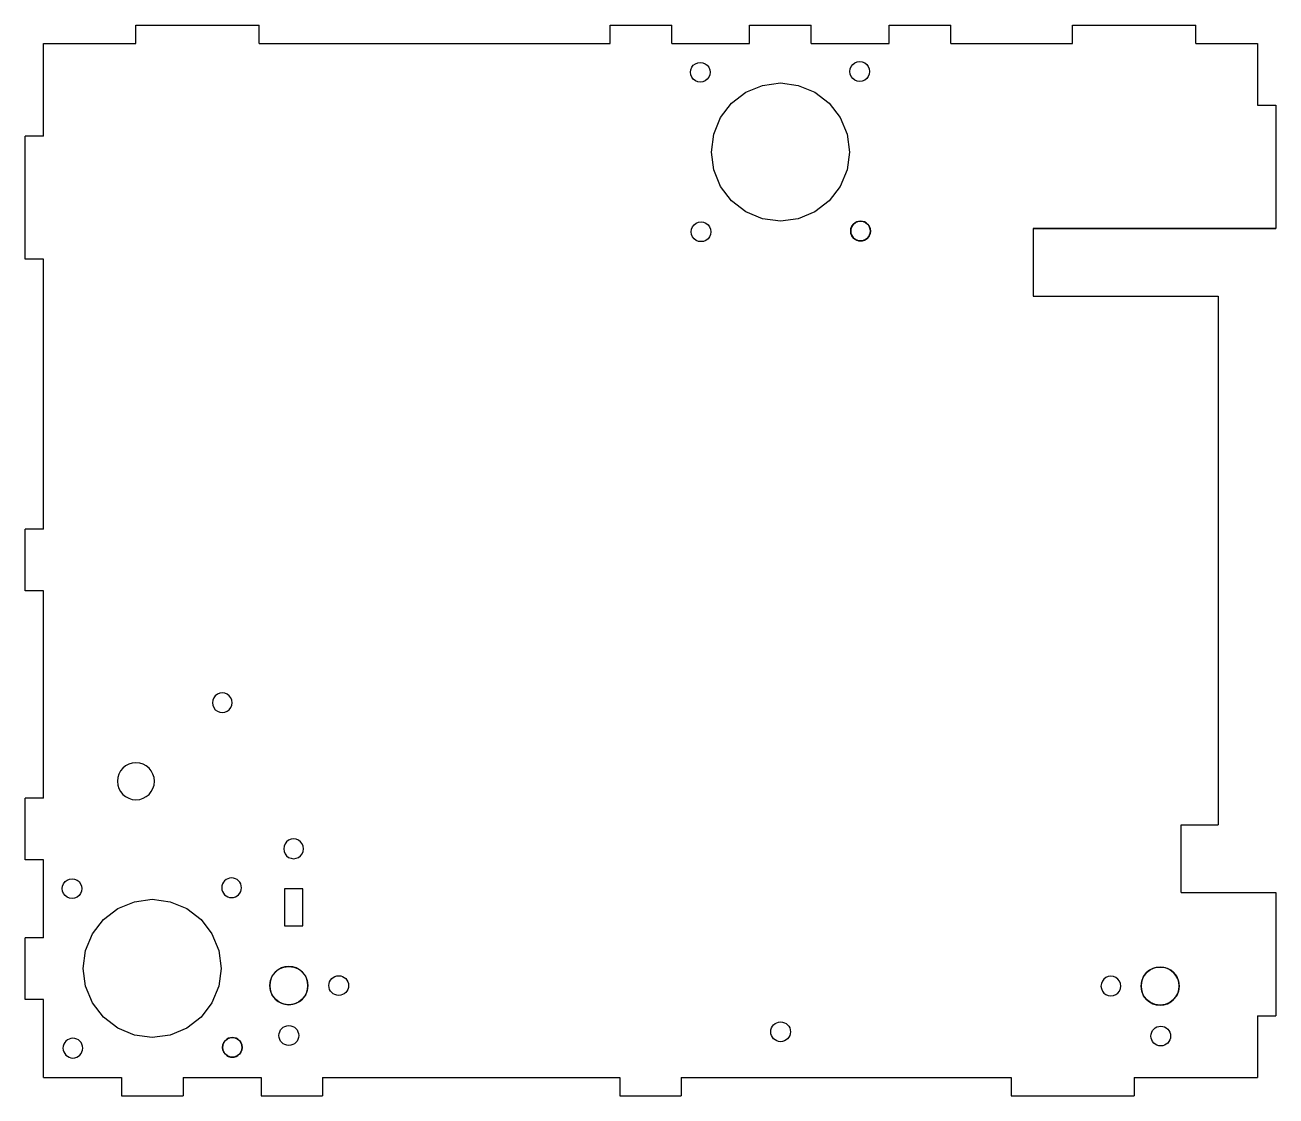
# Model space of a CAD drawing. Header units: millimetres. Extents: x -2 to 796, y -3 to 474.
# Drawn here: x -2.3 to 200.7, y 292.9 to 466.6 of the extents above; entities that cross this region are included whole.
import ezdxf

# ---------------------------------------------------------------- set-up
doc = ezdxf.new("R2010")
doc.units = ezdxf.units.MM
doc.layers.get('0').update_dxf_attribs({"color": 13, "true_color": 0xff5454})

# ---------------------------------------------------------------- blocks, each defined once
blk = doc.blocks.new('_#14')
for p, q in [((18, 170.72, 0), (18, 173.72, 0)), ((18, 173.72, 0), (38, 173.72, 0)), ((18, 173.72, 3), (38, 173.72, 3)), ((18, 170.72, 3), (18, 173.72, 3)), ((18, 173.72, 3), (18, 173.72, 0)), ((38, 170.72, 0), (38, 173.72, 0)), ((38, 170.72, 3), (38, 173.72, 3)), ((38, 173.72, 3), (38, 173.72, 0)), ((94.94, 170.72, 0), (94.94, 173.72, 0)), ((94.94, 173.72, 0), (104.94, 173.72, 0)), ((94.94, 173.72, 3), (104.94, 173.72, 3)), ((94.94, 170.72, 3), (94.94, 173.72, 3)), ((94.94, 173.72, 3), (94.94, 173.72, 0)), ((104.94, 170.72, 0), (104.94, 173.72, 0)), ((104.94, 170.72, 3), (104.94, 173.72, 3)), ((104.94, 173.72, 0), (104.94, 173.72, 3)), ((117.59, 173.72, 0), (127.59, 173.72, 0)), ((117.59, 173.72, 3), (117.59, 173.72, 0)), ((117.59, 173.72, 3), (127.59, 173.72, 3)), ((117.59, 170.72, 3), (117.59, 173.72, 3)), ((117.59, 170.72, 0), (117.59, 173.72, 0)), ((127.59, 170.72, 0), (127.59, 173.72, 0)), ((127.59, 173.72, 3), (127.59, 173.72, 0)), ((127.59, 170.72, 3), (127.59, 173.72, 3)), ((140.24, 170.72, 0), (140.24, 173.72, 0)), ((140.24, 173.72, 0), (150.24, 173.72, 0)), ((140.24, 173.72, 3), (150.24, 173.72, 3)), ((140.24, 173.72, 0), (140.24, 173.72, 3)), ((140.24, 170.72, 3), (140.24, 173.72, 3)), ((150.24, 170.72, 0), (150.24, 173.72, 0)), ((150.24, 173.72, 3), (150.24, 173.72, 0)), ((150.24, 170.72, 3), (150.24, 173.72, 3)), ((170.01, 170.72, 0), (170.01, 173.72, 0)), ((170.01, 173.72, 0), (190.01, 173.72, 0)), ((170.01, 173.72, 3), (190.01, 173.72, 3)), ((170.01, 170.72, 3), (170.01, 173.72, 3)), ((170.01, 173.72, 3), (170.01, 173.72, 0)), ((190.01, 170.72, 0), (190.01, 173.72, 0)), ((190.01, 170.72, 3), (190.01, 173.72, 3)), ((190.01, 173.72, 3), (190.01, 173.72, 0)), ((3, 155.72, 0), (3, 170.72, 0)), ((3, 170.72, 0), (18, 170.72, 0)), ((3, 170.72, 3), (18, 170.72, 3)), ((3, 155.72, 3), (3, 170.72, 3)), ((3, 170.72, 0), (3, 170.72, 3)), ((18, 170.72, 3), (18, 170.72, 0)), ((38, 170.72, 0), (94.94, 170.72, 0)), ((38, 170.72, 3), (94.94, 170.72, 3)), ((38, 170.72, 3), (38, 170.72, 0)), ((94.94, 170.72, 3), (94.94, 170.72, 0)), ((104.94, 170.72, 0), (117.59, 170.72, 0)), ((104.94, 170.72, 3), (117.59, 170.72, 3)), ((104.94, 170.72, 0), (104.94, 170.72, 3)), ((117.59, 170.72, 3), (117.59, 170.72, 0)), ((127.59, 170.72, 3), (127.59, 170.72, 0)), ((127.59, 170.72, 0), (140.24, 170.72, 0)), ((127.59, 170.72, 3), (140.24, 170.72, 3)), ((140.24, 170.72, 0), (140.24, 170.72, 3)), ((150.24, 170.72, 0), (170.01, 170.72, 0)), ((150.24, 170.72, 3), (170.01, 170.72, 3)), ((150.24, 170.72, 3), (150.24, 170.72, 0)), ((170.01, 170.72, 3), (170.01, 170.72, 0)), ((190.01, 170.72, 0), (200.01, 170.72, 0)), ((190.01, 170.72, 3), (200.01, 170.72, 3)), ((190.01, 170.72, 3), (190.01, 170.72, 0)), ((200.01, 170.72, 3), (200.01, 160.72, 3)), ((200.01, 170.72, 0), (200.01, 160.72, 0)), ((200.01, 170.72, 0), (200.01, 170.72, 3)), ((108.19, 166.86, 3), (108.19, 166.86, 0)), ((108.45, 167.19, 3), (108.45, 167.19, 0)), ((108.78, 167.44, 3), (108.78, 167.44, 0)), ((109.16, 167.6, 3), (109.16, 167.6, 0)), ((109.58, 167.66, 3), (109.58, 167.66, 0)), ((109.99, 167.6, 3), (109.99, 167.6, 0)), ((110.38, 167.44, 3), (110.38, 167.44, 0)), ((110.71, 167.19, 3), (110.71, 167.19, 0)), ((110.96, 166.86, 3), (110.96, 166.86, 0)), ((133.91, 166.6, 3), (133.91, 166.6, 0)), ((134.07, 166.98, 3), (134.07, 166.98, 0)), ((134.33, 167.32, 3), (134.33, 167.32, 0)), ((134.66, 167.57, 3), (134.66, 167.57, 0)), ((135.04, 167.73, 3), (135.04, 167.73, 0)), ((135.46, 167.78, 3), (135.46, 167.78, 0)), ((135.87, 167.73, 3), (135.87, 167.73, 0)), ((136.26, 167.57, 3), (136.26, 167.57, 0)), ((136.59, 167.32, 3), (136.59, 167.32, 0)), ((136.84, 166.98, 3), (136.84, 166.98, 0)), ((137, 166.6, 3), (137, 166.6, 0)), ((107.98, 166.06, 3), (107.98, 166.06, 0)), ((108.03, 166.47, 3), (108.03, 166.47, 0)), ((108.03, 165.64, 3), (108.03, 165.64, 0)), ((108.19, 165.26, 3), (108.19, 165.26, 0)), ((108.45, 164.92, 3), (108.45, 164.92, 0)), ((108.78, 164.67, 3), (108.78, 164.67, 0)), ((109.16, 164.51, 3), (109.16, 164.51, 0)), ((109.58, 164.46, 3), (109.58, 164.46, 0)), ((109.99, 164.51, 3), (109.99, 164.51, 0)), ((110.38, 164.67, 3), (110.38, 164.67, 0)), ((110.71, 164.92, 3), (110.71, 164.92, 0)), ((110.96, 165.26, 3), (110.96, 165.26, 0)), ((111.12, 166.47, 3), (111.12, 166.47, 0)), ((111.12, 165.64, 3), (111.12, 165.64, 0)), ((111.18, 166.06, 3), (111.18, 166.06, 0)), ((133.86, 166.18, 3), (133.86, 166.18, 0)), ((133.91, 165.77, 3), (133.91, 165.77, 0)), ((134.07, 165.38, 3), (134.07, 165.38, 0)), ((134.33, 165.05, 3), (134.33, 165.05, 0)), ((134.66, 164.8, 3), (134.66, 164.8, 0)), ((135.04, 164.64, 3), (135.04, 164.64, 0)), ((135.46, 164.58, 3), (135.46, 164.58, 0)), ((135.87, 164.64, 3), (135.87, 164.64, 0)), ((136.26, 164.8, 3), (136.26, 164.8, 0)), ((136.59, 165.05, 3), (136.59, 165.05, 0)), ((136.84, 165.38, 3), (136.84, 165.38, 0)), ((137, 165.77, 3), (137, 165.77, 0)), ((137.06, 166.18, 3), (137.06, 166.18, 0)), ((116.98, 162.82, 3.01), (116.98, 162.82, 0)), ((119.69, 163.93, 3.01), (119.69, 163.93, 0)), ((122.58, 164.32, 3.01), (122.58, 164.32, 0)), ((125.48, 163.93, 3.01), (125.48, 163.93, 0)), ((128.18, 162.82, 3.01), (128.18, 162.82, 0)), ((114.67, 161.04, 3.01), (114.67, 161.04, 0)), ((130.5, 161.04, 3.01), (130.5, 161.04, 0)), ((200.01, 160.72, 3), (200.01, 160.72, 0)), ((200.01, 160.72, 0), (203.01, 160.72, 0)), ((200.01, 160.72, 3), (203.01, 160.72, 3)), ((203.01, 160.72, 0), (203.01, 140.72, 0)), ((203.01, 160.72, 3), (203.01, 140.72, 3)), ((203.01, 160.72, 3), (203.01, 160.72, 0)), ((112.89, 158.72, 3.01), (112.89, 158.72, 0)), ((132.28, 158.72, 3.01), (132.28, 158.72, 0)), ((0, 135.72, 0), (0, 155.72, 0)), ((3, 155.72, 0), (0, 155.72, 0)), ((3, 155.72, 3), (0, 155.72, 3)), ((0, 135.72, 3), (0, 155.72, 3)), ((0, 155.72, 3), (0, 155.72, 0)), ((3, 155.72, 3), (3, 155.72, 0)), ((111.77, 156.01, 3.01), (111.77, 156.01, 0)), ((133.4, 156.01, 3.01), (133.4, 156.01, 0)), ((111.38, 153.12, 3.01), (111.38, 153.12, 0)), ((133.78, 153.12, 3.01), (133.78, 153.12, 0)), ((111.77, 150.22, 3.01), (111.77, 150.22, 0)), ((133.4, 150.22, 3.01), (133.4, 150.22, 0)), ((112.89, 147.52, 3.01), (112.89, 147.52, 0)), ((132.28, 147.52, 3.01), (132.28, 147.52, 0)), ((114.67, 145.2, 3.01), (114.67, 145.2, 0)), ((130.5, 145.2, 3.01), (130.5, 145.2, 0)), ((116.98, 143.42, 3.01), (116.98, 143.42, 0)), ((119.69, 142.3, 3.01), (119.69, 142.3, 0)), ((125.48, 142.3, 3.01), (125.48, 142.3, 0)), ((128.18, 143.42, 3.01), (128.18, 143.42, 0)), ((108.11, 140.18, 3), (108.11, 140.18, 0)), ((108.16, 140.59, 3), (108.16, 140.59, 0)), ((108.32, 140.98, 3), (108.32, 140.98, 0)), ((108.58, 141.31, 3), (108.58, 141.31, 0)), ((108.91, 141.56, 3), (108.91, 141.56, 0)), ((109.29, 141.72, 3), (109.29, 141.72, 0)), ((109.71, 141.78, 3), (109.71, 141.78, 0)), ((110.12, 141.72, 3), (110.12, 141.72, 0)), ((110.51, 141.56, 3), (110.51, 141.56, 0)), ((110.84, 141.31, 3), (110.84, 141.31, 0)), ((111.09, 140.98, 3), (111.09, 140.98, 0)), ((111.25, 140.59, 3), (111.25, 140.59, 0)), ((111.31, 140.18, 3), (111.31, 140.18, 0)), ((122.58, 141.92, 3.01), (122.58, 141.92, 0)), ((133.99, 140.3, 3), (133.99, 140.3, 0)), ((134.04, 140.72, 3), (134.04, 140.72, 0)), ((134.2, 141.1, 3), (134.2, 141.1, 0)), ((134.46, 141.44, 3), (134.46, 141.44, 0)), ((134.79, 141.69, 3), (134.79, 141.69, 0)), ((135.17, 141.85, 3), (135.17, 141.85, 0)), ((135.59, 141.9, 3), (135.59, 141.9, 0)), ((136, 141.85, 3), (136, 141.85, 0)), ((136.39, 141.69, 3), (136.39, 141.69, 0)), ((136.72, 141.44, 3), (136.72, 141.44, 0)), ((136.97, 141.1, 3), (136.97, 141.1, 0)), ((137.13, 140.72, 3), (137.13, 140.72, 0)), ((137.19, 140.3, 3), (137.19, 140.3, 0)), ((203.01, 140.72, 0), (163.61, 140.72, 0)), ((163.61, 140.72, 0), (163.61, 129.72, 0)), ((163.61, 140.72, 3), (163.61, 129.72, 3)), ((163.61, 140.72, 3), (203.01, 140.72, 3)), ((163.61, 140.72, 3), (163.61, 140.72, 0)), ((203.01, 140.72, 3), (203.01, 140.72, 0)), ((108.16, 139.76, 3), (108.16, 139.76, 0)), ((108.32, 139.38, 3), (108.32, 139.38, 0)), ((108.58, 139.04, 3), (108.58, 139.04, 0)), ((108.91, 138.79, 3), (108.91, 138.79, 0)), ((109.29, 138.63, 3), (109.29, 138.63, 0)), ((109.71, 138.58, 3), (109.71, 138.58, 0)), ((110.12, 138.63, 3), (110.12, 138.63, 0)), ((110.51, 138.79, 3), (110.51, 138.79, 0)), ((110.84, 139.04, 3), (110.84, 139.04, 0)), ((111.09, 139.38, 3), (111.09, 139.38, 0)), ((111.25, 139.76, 3), (111.25, 139.76, 0)), ((134.04, 139.89, 3), (134.04, 139.89, 0)), ((134.2, 139.5, 3), (134.2, 139.5, 0)), ((134.46, 139.17, 3), (134.46, 139.17, 0)), ((134.79, 138.92, 3), (134.79, 138.92, 0)), ((135.17, 138.76, 3), (135.17, 138.76, 0)), ((135.59, 138.7, 3), (135.59, 138.7, 0)), ((136, 138.76, 3), (136, 138.76, 0)), ((136.39, 138.92, 3), (136.39, 138.92, 0)), ((136.72, 139.17, 3), (136.72, 139.17, 0)), ((136.97, 139.5, 3), (136.97, 139.5, 0)), ((137.13, 139.89, 3), (137.13, 139.89, 0)), ((3, 135.72, 3), (0, 135.72, 3)), ((0, 135.72, 3), (0, 135.72, 0)), ((3, 135.72, 0), (0, 135.72, 0)), ((3, 135.72, 3), (3, 135.72, 0)), ((3, 91.92, 0), (3, 135.72, 0)), ((3, 91.92, 3), (3, 135.72, 3)), ((163.61, 129.72, 0), (193.61, 129.72, 0)), ((163.61, 129.72, 3), (193.61, 129.72, 3)), ((163.61, 129.72, 3), (163.61, 129.72, 0)), ((193.61, 129.72, 0), (193.61, 44, 0)), ((193.61, 129.72, 3), (193.61, 44, 3)), ((193.61, 129.72, 3), (193.61, 129.72, 0)), ((0, 81.92, 0), (0, 91.92, 0)), ((3, 91.92, 0), (0, 91.92, 0)), ((3, 91.92, 3), (0, 91.92, 3)), ((0, 81.92, 3), (0, 91.92, 3)), ((0, 91.92, 3), (0, 91.92, 0)), ((3, 91.92, 3), (3, 91.92, 0)), ((3, 81.92, 0), (0, 81.92, 0)), ((3, 81.92, 3), (0, 81.92, 3)), ((0, 81.92, 3), (0, 81.92, 0)), ((3, 48.3, 0), (3, 81.92, 0)), ((3, 48.3, 3), (3, 81.92, 3)), ((3, 81.92, 3), (3, 81.92, 0)), ((31.21, 65.18, 0), (31.21, 65.18, 3)), ((31.6, 65.34, 0), (31.6, 65.34, 3)), ((32.01, 65.39, 0), (32.01, 65.39, 3)), ((32.43, 65.34, 0), (32.43, 65.34, 3)), ((32.81, 65.18, 0), (32.81, 65.18, 3)), ((30.41, 63.79, 0), (30.41, 63.79, 3)), ((30.47, 64.21, 0), (30.47, 64.21, 3)), ((30.47, 63.38, 0), (30.47, 63.38, 3)), ((30.63, 64.59, 0), (30.63, 64.59, 3)), ((30.63, 62.99, 0), (30.63, 62.99, 3)), ((30.88, 64.93, 0), (30.88, 64.93, 3)), ((33.14, 64.93, 0), (33.14, 64.93, 3)), ((33.4, 64.59, 0), (33.4, 64.59, 3)), ((33.4, 62.99, 0), (33.4, 62.99, 3)), ((33.56, 64.21, 0), (33.56, 64.21, 3)), ((33.56, 63.38, 0), (33.56, 63.38, 3)), ((33.61, 63.79, 0), (33.61, 63.79, 3)), ((30.88, 62.66, 0), (30.88, 62.66, 3)), ((31.21, 62.41, 0), (31.21, 62.41, 3)), ((31.6, 62.25, 0), (31.6, 62.25, 3)), ((32.01, 62.19, 0), (32.01, 62.19, 3)), ((32.43, 62.25, 0), (32.43, 62.25, 3)), ((32.81, 62.41, 0), (32.81, 62.41, 3)), ((33.14, 62.66, 0), (33.14, 62.66, 3)), ((15.88, 53.17, 3), (15.88, 53.17, 0)), ((16.5, 53.65, 3), (16.5, 53.65, 0)), ((17.22, 53.95, 3), (17.22, 53.95, 0)), ((18, 54.05, 3), (18, 54.05, 0)), ((18.78, 53.95, 3), (18.78, 53.95, 0)), ((19.5, 53.65, 3), (19.5, 53.65, 0)), ((20.12, 53.17, 3), (20.12, 53.17, 0)), ((15, 51.05, 3), (15, 51.05, 0)), ((15.1, 51.82, 3), (15.1, 51.82, 0)), ((15.4, 52.55, 3), (15.4, 52.55, 0)), ((20.6, 52.55, 3), (20.6, 52.55, 0)), ((20.9, 51.82, 3), (20.9, 51.82, 0)), ((21, 51.05, 3), (21, 51.05, 0)), ((15.1, 50.27, 3), (15.1, 50.27, 0)), ((15.4, 49.55, 3), (15.4, 49.55, 0)), ((15.88, 48.93, 3), (15.88, 48.93, 0)), ((20.12, 48.93, 3), (20.12, 48.93, 0)), ((20.6, 49.55, 3), (20.6, 49.55, 0)), ((20.9, 50.27, 3), (20.9, 50.27, 0)), ((0, 38.3, 0), (0, 48.3, 0)), ((3, 48.3, 0), (0, 48.3, 0)), ((3, 48.3, 3), (0, 48.3, 3)), ((0, 38.3, 3), (0, 48.3, 3)), ((0, 48.3, 3), (0, 48.3, 0)), ((3, 48.3, 3), (3, 48.3, 0)), ((16.5, 48.45, 3), (16.5, 48.45, 0)), ((17.22, 48.15, 3), (17.22, 48.15, 0)), ((18, 48.05, 3), (18, 48.05, 0)), ((18.78, 48.15, 3), (18.78, 48.15, 0)), ((19.5, 48.45, 3), (19.5, 48.45, 0)), ((187.61, 44, 0), (193.61, 44, 0)), ((187.61, 33, 0), (187.61, 44, 0)), ((187.61, 33, 3), (187.61, 44, 3)), ((187.61, 44, 3), (193.61, 44, 3)), ((187.61, 44, 3), (187.61, 44, 0)), ((193.61, 44, 3), (193.61, 44, 0)), ((42.19, 40.89, 0), (42.19, 40.89, 3)), ((42.45, 41.22, 0), (42.45, 41.22, 3)), ((42.78, 41.48, 0), (42.78, 41.48, 3)), ((43.17, 41.64, 0), (43.17, 41.64, 3)), ((43.58, 41.69, 0), (43.58, 41.69, 3)), ((43.99, 41.64, 0), (43.99, 41.64, 3)), ((44.38, 41.48, 0), (44.38, 41.48, 3)), ((44.71, 41.22, 0), (44.71, 41.22, 3)), ((44.97, 40.89, 0), (44.97, 40.89, 3)), ((41.98, 40.09, 0), (41.98, 40.09, 3)), ((42.03, 40.51, 0), (42.03, 40.51, 3)), ((42.03, 39.68, 0), (42.03, 39.68, 3)), ((42.19, 39.29, 0), (42.19, 39.29, 3)), ((42.45, 38.96, 0), (42.45, 38.96, 3)), ((42.78, 38.71, 0), (42.78, 38.71, 3)), ((44.38, 38.71, 0), (44.38, 38.71, 3)), ((44.71, 38.96, 0), (44.71, 38.96, 3)), ((44.97, 39.29, 0), (44.97, 39.29, 3)), ((45.13, 40.51, 0), (45.13, 40.51, 3)), ((45.13, 39.68, 0), (45.13, 39.68, 3)), ((45.18, 40.09, 0), (45.18, 40.09, 3)), ((3, 38.3, 0), (0, 38.3, 0)), ((3, 38.3, 3), (0, 38.3, 3)), ((0, 38.3, 0), (0, 38.3, 3)), ((3, 25.65, 0), (3, 38.3, 0)), ((3, 25.65, 3), (3, 38.3, 3)), ((3, 38.3, 0), (3, 38.3, 3)), ((43.17, 38.55, 0), (43.17, 38.55, 3)), ((43.58, 38.49, 0), (43.58, 38.49, 3)), ((43.99, 38.55, 0), (43.99, 38.55, 3)), ((6.5, 34.77, 3), (6.5, 34.77, 0)), ((6.84, 35.02, 3), (6.84, 35.02, 0)), ((7.22, 35.18, 3), (7.22, 35.18, 0)), ((7.64, 35.24, 3), (7.64, 35.24, 0)), ((8.05, 35.18, 3), (8.05, 35.18, 0)), ((8.44, 35.02, 3), (8.44, 35.02, 0)), ((8.77, 34.77, 3), (8.77, 34.77, 0)), ((32.13, 34.57, 3), (32.13, 34.57, 0)), ((32.38, 34.9, 3), (32.38, 34.9, 0)), ((32.72, 35.15, 3), (32.72, 35.15, 0)), ((33.1, 35.31, 3), (33.1, 35.31, 0)), ((33.52, 35.37, 3), (33.52, 35.37, 0)), ((33.93, 35.31, 3), (33.93, 35.31, 0)), ((34.32, 35.15, 3), (34.32, 35.15, 0)), ((34.65, 34.9, 3), (34.65, 34.9, 0)), ((34.9, 34.57, 3), (34.9, 34.57, 0)), ((6.04, 33.64, 3), (6.04, 33.64, 0)), ((6.09, 34.05, 3), (6.09, 34.05, 0)), ((6.09, 33.22, 3), (6.09, 33.22, 0)), ((6.25, 34.44, 3), (6.25, 34.44, 0)), ((6.25, 32.84, 3), (6.25, 32.84, 0)), ((6.5, 32.51, 3), (6.5, 32.51, 0)), ((8.77, 32.51, 3), (8.77, 32.51, 0)), ((9.02, 34.44, 3), (9.02, 34.44, 0)), ((9.02, 32.84, 3), (9.02, 32.84, 0)), ((9.18, 34.05, 3), (9.18, 34.05, 0)), ((9.18, 33.22, 3), (9.18, 33.22, 0)), ((9.24, 33.64, 3), (9.24, 33.64, 0)), ((31.92, 33.77, 3), (31.92, 33.77, 0)), ((31.97, 34.18, 3), (31.97, 34.18, 0)), ((31.97, 33.35, 3), (31.97, 33.35, 0)), ((32.13, 32.97, 3), (32.13, 32.97, 0)), ((32.38, 32.64, 3), (32.38, 32.64, 0)), ((34.65, 32.64, 3), (34.65, 32.64, 0)), ((34.9, 32.97, 3), (34.9, 32.97, 0)), ((35.06, 34.18, 3), (35.06, 34.18, 0)), ((35.06, 33.35, 3), (35.06, 33.35, 0)), ((35.12, 33.77, 3), (35.12, 33.77, 0)), ((45.08, 33.59, 0), (42.08, 33.59, 0)), ((42.08, 33.59, 0), (42.08, 27.59, 0)), ((45.08, 33.59, 3), (42.08, 33.59, 3)), ((42.08, 33.59, 3), (42.08, 27.59, 3)), ((42.08, 33.59, 3), (42.08, 33.59, 0)), ((45.08, 27.59, 0), (45.08, 33.59, 0)), ((45.08, 27.59, 3), (45.08, 33.59, 3)), ((45.08, 33.59, 3), (45.08, 33.59, 0)), ((187.61, 33, 0), (203.01, 33, 0)), ((187.61, 33, 3), (203.01, 33, 3)), ((187.61, 33, 3), (187.61, 33, 0)), ((203.01, 33, 0), (203.01, 13, 0)), ((203.01, 33, 3), (203.01, 13, 3)), ((203.01, 33, 3), (203.01, 33, 0)), ((6.84, 32.25, 3), (6.84, 32.25, 0)), ((7.22, 32.09, 3), (7.22, 32.09, 0)), ((7.64, 32.04, 3), (7.64, 32.04, 0)), ((8.05, 32.09, 3), (8.05, 32.09, 0)), ((8.44, 32.25, 3), (8.44, 32.25, 0)), ((17.74, 31.52, 3.01), (17.74, 31.52, 0)), ((20.64, 31.9, 3.01), (20.64, 31.9, 0)), ((23.54, 31.52, 3.01), (23.54, 31.52, 0)), ((32.72, 32.38, 3), (32.72, 32.38, 0)), ((33.1, 32.22, 3), (33.1, 32.22, 0)), ((33.52, 32.17, 3), (33.52, 32.17, 0)), ((33.93, 32.22, 3), (33.93, 32.22, 0)), ((34.32, 32.38, 3), (34.32, 32.38, 0)), ((12.72, 28.62, 3.01), (12.72, 28.62, 0)), ((15.04, 30.4, 3.01), (15.04, 30.4, 0)), ((26.24, 30.4, 3.01), (26.24, 30.4, 0)), ((28.56, 28.62, 3.01), (28.56, 28.62, 0)), ((42.08, 27.59, 0), (45.08, 27.59, 0)), ((42.08, 27.59, 3), (45.08, 27.59, 3)), ((42.08, 27.59, 3), (42.08, 27.59, 0)), ((45.08, 27.59, 3), (45.08, 27.59, 0)), ((3, 25.65, 0), (0, 25.65, 0)), ((0, 25.65, 3), (0, 25.65, 0)), ((3, 25.65, 3), (0, 25.65, 3)), ((0, 15.65, 0), (0, 25.65, 0)), ((0, 15.65, 3), (0, 25.65, 3)), ((3, 25.65, 3), (3, 25.65, 0)), ((10.94, 26.3, 3.01), (10.94, 26.3, 0)), ((30.34, 26.3, 3.01), (30.34, 26.3, 0)), ((9.82, 23.6, 3.01), (9.82, 23.6, 0)), ((31.46, 23.6, 3.01), (31.46, 23.6, 0)), ((9.44, 20.7, 3.01), (9.44, 20.7, 0)), ((31.84, 20.7, 3.01), (31.84, 20.7, 0)), ((41.26, 20.6, 3), (41.26, 20.6, 0)), ((42.01, 20.91, 3), (42.01, 20.91, 0)), ((42.81, 21.01, 3), (42.81, 21.01, 0)), ((43.61, 20.91, 3), (43.61, 20.91, 0)), ((44.36, 20.6, 3), (44.36, 20.6, 0)), ((182.66, 20.51, 3), (182.66, 20.51, 0)), ((183.41, 20.82, 3), (183.41, 20.82, 0)), ((184.21, 20.92, 3), (184.21, 20.92, 0)), ((185.01, 20.82, 3), (185.01, 20.82, 0)), ((185.76, 20.51, 3), (185.76, 20.51, 0)), ((39.82, 18.72, 3), (39.82, 18.72, 0)), ((40.13, 19.46, 3), (40.13, 19.46, 0)), ((40.62, 20.11, 3), (40.62, 20.11, 0)), ((45, 20.11, 3), (45, 20.11, 0)), ((45.5, 19.46, 3), (45.5, 19.46, 0)), ((45.81, 18.72, 3), (45.81, 18.72, 0)), ((49.37, 18.33, 0), (49.37, 18.33, 3)), ((49.53, 18.71, 0), (49.53, 18.71, 3)), ((49.78, 19.04, 0), (49.78, 19.04, 3)), ((50.11, 19.3, 0), (50.11, 19.3, 3)), ((50.5, 19.46, 0), (50.5, 19.46, 3)), ((50.91, 19.51, 0), (50.91, 19.51, 3)), ((51.33, 19.46, 0), (51.33, 19.46, 3)), ((51.71, 19.3, 0), (51.71, 19.3, 3)), ((52.04, 19.04, 0), (52.04, 19.04, 3)), ((52.3, 18.71, 0), (52.3, 18.71, 3)), ((52.46, 18.33, 0), (52.46, 18.33, 3)), ((174.83, 18.62, 0), (174.83, 18.62, 3)), ((175.08, 18.95, 0), (175.08, 18.95, 3)), ((175.41, 19.21, 0), (175.41, 19.21, 3)), ((175.8, 19.37, 0), (175.8, 19.37, 3)), ((176.21, 19.42, 0), (176.21, 19.42, 3)), ((176.63, 19.37, 0), (176.63, 19.37, 3)), ((177.01, 19.21, 0), (177.01, 19.21, 3)), ((177.34, 18.95, 0), (177.34, 18.95, 3)), ((177.6, 18.62, 0), (177.6, 18.62, 3)), ((181.22, 18.62, 3), (181.22, 18.62, 0)), ((181.53, 19.37, 3), (181.53, 19.37, 0)), ((182.02, 20.01, 3), (182.02, 20.01, 0)), ((186.4, 20.01, 3), (186.4, 20.01, 0)), ((186.9, 19.37, 3), (186.9, 19.37, 0)), ((187.21, 18.62, 3), (187.21, 18.62, 0)), ((9.82, 17.8, 3.01), (9.82, 17.8, 0)), ((31.46, 17.8, 3.01), (31.46, 17.8, 0)), ((39.71, 17.91, 3), (39.71, 17.91, 0)), ((39.82, 17.11, 3), (39.82, 17.11, 0)), ((40.13, 16.36, 3), (40.13, 16.36, 0)), ((45.5, 16.36, 3), (45.5, 16.36, 0)), ((45.81, 17.11, 3), (45.81, 17.11, 0)), ((45.91, 17.91, 3), (45.91, 17.91, 0)), ((49.31, 17.91, 0), (49.31, 17.91, 3)), ((49.37, 17.5, 0), (49.37, 17.5, 3)), ((49.53, 17.11, 0), (49.53, 17.11, 3)), ((49.78, 16.78, 0), (49.78, 16.78, 3)), ((50.11, 16.53, 0), (50.11, 16.53, 3)), ((50.5, 16.37, 0), (50.5, 16.37, 3)), ((50.91, 16.31, 0), (50.91, 16.31, 3)), ((51.33, 16.37, 0), (51.33, 16.37, 3)), ((51.71, 16.53, 0), (51.71, 16.53, 3)), ((52.04, 16.78, 0), (52.04, 16.78, 3)), ((52.3, 17.11, 0), (52.3, 17.11, 3)), ((52.46, 17.5, 0), (52.46, 17.5, 3)), ((52.51, 17.91, 0), (52.51, 17.91, 3)), ((174.61, 17.82, 0), (174.61, 17.82, 3)), ((174.67, 18.24, 0), (174.67, 18.24, 3)), ((174.67, 17.41, 0), (174.67, 17.41, 3)), ((174.83, 17.02, 0), (174.83, 17.02, 3)), ((175.08, 16.69, 0), (175.08, 16.69, 3)), ((175.41, 16.44, 0), (175.41, 16.44, 3)), ((175.8, 16.28, 0), (175.8, 16.28, 3)), ((176.63, 16.28, 0), (176.63, 16.28, 3)), ((177.01, 16.44, 0), (177.01, 16.44, 3)), ((177.34, 16.69, 0), (177.34, 16.69, 3)), ((177.6, 17.02, 0), (177.6, 17.02, 3)), ((177.76, 18.24, 0), (177.76, 18.24, 3)), ((177.76, 17.41, 0), (177.76, 17.41, 3)), ((177.81, 17.82, 0), (177.81, 17.82, 3)), ((181.11, 17.82, 3), (181.11, 17.82, 0)), ((181.22, 17.02, 3), (181.22, 17.02, 0)), ((181.53, 16.27, 3), (181.53, 16.27, 0)), ((186.9, 16.27, 3), (186.9, 16.27, 0)), ((187.21, 17.02, 3), (187.21, 17.02, 0)), ((187.31, 17.82, 3), (187.31, 17.82, 0)), ((3, 15.65), (0, 15.65, 0)), ((3, 15.65, 3), (0, 15.65, 3)), ((0, 15.65, 3), (0, 15.65, 0)), ((3, 3, 0), (3, 15.65)), ((3, 3, 3), (3, 15.65, 3)), ((3, 15.65, 3), (3, 15.65)), ((10.94, 15.1, 3.01), (10.94, 15.1, 0)), ((30.34, 15.1, 3.01), (30.34, 15.1, 0)), ((40.62, 15.72, 3), (40.62, 15.72, 0)), ((41.26, 15.23, 3), (41.26, 15.23, 0)), ((42.01, 14.92, 3), (42.01, 14.92, 0)), ((42.81, 14.81, 3), (42.81, 14.81, 0)), ((43.61, 14.92, 3), (43.61, 14.92, 0)), ((44.36, 15.23, 3), (44.36, 15.23, 0)), ((45, 15.72, 3), (45, 15.72, 0)), ((176.21, 16.22, 0), (176.21, 16.22, 3)), ((182.02, 15.63, 3), (182.02, 15.63, 0)), ((182.66, 15.14, 3), (182.66, 15.14, 0)), ((183.41, 14.83, 3), (183.41, 14.83, 0)), ((184.21, 14.72, 3), (184.21, 14.72, 0)), ((185.01, 14.83, 3), (185.01, 14.83, 0)), ((185.76, 15.14, 3), (185.76, 15.14, 0)), ((186.4, 15.63, 3), (186.4, 15.63, 0)), ((12.72, 12.78, 3.01), (12.72, 12.78, 0)), ((28.56, 12.78, 3.01), (28.56, 12.78, 0)), ((200.01, 13, 0), (203.01, 13, 0)), ((200.01, 13, 0), (200.01, 3, 0)), ((200.01, 13, 3), (200.01, 3, 3)), ((200.01, 13, 3), (203.01, 13, 3)), ((200.01, 13, 3), (200.01, 13, 0)), ((203.01, 13, 3), (203.01, 13, 0)), ((15.04, 11, 3.01), (15.04, 11, 0)), ((26.24, 11, 3.01), (26.24, 11, 0)), ((41.27, 10.23, 0), (41.27, 10.23, 3)), ((41.43, 10.61, 0), (41.43, 10.61, 3)), ((41.68, 10.94, 0), (41.68, 10.94, 3)), ((42.01, 11.2, 0), (42.01, 11.2, 3)), ((42.4, 11.36, 0), (42.4, 11.36, 3)), ((42.81, 11.41, 0), (42.81, 11.41, 3)), ((43.23, 11.36, 0), (43.23, 11.36, 3)), ((43.61, 11.2, 0), (43.61, 11.2, 3)), ((43.94, 10.94, 0), (43.94, 10.94, 3)), ((44.2, 10.61, 0), (44.2, 10.61, 3)), ((44.36, 10.23, 0), (44.36, 10.23, 3)), ((121.02, 10.41, 0), (121.02, 10.41, 3)), ((121.07, 10.82, 0), (121.07, 10.82, 3)), ((121.23, 11.21, 0), (121.23, 11.21, 3)), ((121.49, 11.54, 0), (121.49, 11.54, 3)), ((121.82, 11.8, 0), (121.82, 11.8, 3)), ((122.21, 11.96, 0), (122.21, 11.96, 3)), ((122.62, 12.01, 0), (122.62, 12.01, 3)), ((123.03, 11.96, 0), (123.03, 11.96, 3)), ((123.42, 11.8, 0), (123.42, 11.8, 3)), ((123.75, 11.54, 0), (123.75, 11.54, 3)), ((124.01, 11.21, 0), (124.01, 11.21, 3)), ((124.17, 10.82, 0), (124.17, 10.82, 3)), ((124.22, 10.41, 0), (124.22, 10.41, 3)), ((182.93, 10.52, 0), (182.93, 10.52, 3)), ((183.18, 10.85, 0), (183.18, 10.85, 3)), ((183.51, 11.11, 0), (183.51, 11.11, 3)), ((183.9, 11.27, 0), (183.9, 11.27, 3)), ((184.31, 11.32, 0), (184.31, 11.32, 3)), ((184.73, 11.27, 0), (184.73, 11.27, 3)), ((185.11, 11.11, 0), (185.11, 11.11, 3)), ((185.44, 10.85, 0), (185.44, 10.85, 3)), ((185.7, 10.52, 0), (185.7, 10.52, 3)), ((6.22, 8.17, 3), (6.22, 8.17, 0)), ((6.38, 8.56, 3), (6.38, 8.56, 0)), ((6.63, 8.89, 3), (6.63, 8.89, 0)), ((6.96, 9.14, 3), (6.96, 9.14, 0)), ((7.35, 9.3, 3), (7.35, 9.3, 0)), ((7.76, 9.36, 3), (7.76, 9.36, 0)), ((8.18, 9.3, 3), (8.18, 9.3, 0)), ((8.56, 9.14, 3), (8.56, 9.14, 0)), ((8.9, 8.89, 3), (8.9, 8.89, 0)), ((9.15, 8.56, 3), (9.15, 8.56, 0)), ((9.31, 8.17, 3), (9.31, 8.17, 0)), ((17.74, 9.88, 3.01), (17.74, 9.88, 0)), ((20.64, 9.5, 3.01), (20.64, 9.5, 0)), ((23.54, 9.88, 3.01), (23.54, 9.88, 0)), ((32.1, 8.3, 3), (32.1, 8.3, 0)), ((32.26, 8.69, 3), (32.26, 8.69, 0)), ((32.51, 9.02, 3), (32.51, 9.02, 0)), ((32.84, 9.27, 3), (32.84, 9.27, 0)), ((33.23, 9.43, 3), (33.23, 9.43, 0)), ((33.64, 9.49, 3), (33.64, 9.49, 0)), ((34.06, 9.43, 3), (34.06, 9.43, 0)), ((34.44, 9.27, 3), (34.44, 9.27, 0)), ((34.78, 9.02, 3), (34.78, 9.02, 0)), ((35.03, 8.69, 3), (35.03, 8.69, 0)), ((35.19, 8.3, 3), (35.19, 8.3, 0)), ((41.21, 9.81, 0), (41.21, 9.81, 3)), ((41.27, 9.4, 0), (41.27, 9.4, 3)), ((41.43, 9.01, 0), (41.43, 9.01, 3)), ((41.68, 8.68, 0), (41.68, 8.68, 3)), ((42.01, 8.43, 0), (42.01, 8.43, 3)), ((42.4, 8.27, 0), (42.4, 8.27, 3)), ((42.81, 8.21, 0), (42.81, 8.21, 3)), ((43.23, 8.27, 0), (43.23, 8.27, 3)), ((43.61, 8.43, 0), (43.61, 8.43, 3)), ((43.94, 8.68, 0), (43.94, 8.68, 3)), ((44.2, 9.01, 0), (44.2, 9.01, 3)), ((44.36, 9.4, 0), (44.36, 9.4, 3)), ((44.41, 9.81, 0), (44.41, 9.81, 3)), ((121.07, 10, 0), (121.07, 10, 3)), ((121.23, 9.61, 0), (121.23, 9.61, 3)), ((121.49, 9.28, 0), (121.49, 9.28, 3)), ((121.82, 9.02, 0), (121.82, 9.02, 3)), ((122.21, 8.86, 0), (122.21, 8.86, 3)), ((122.62, 8.81, 0), (122.62, 8.81, 3)), ((123.03, 8.86, 0), (123.03, 8.86, 3)), ((123.42, 9.02, 0), (123.42, 9.02, 3)), ((123.75, 9.28, 0), (123.75, 9.28, 3)), ((124.01, 9.61, 0), (124.01, 9.61, 3)), ((124.17, 10, 0), (124.17, 10, 3)), ((182.71, 9.72, 0), (182.71, 9.72, 3)), ((182.77, 10.14, 0), (182.77, 10.14, 3)), ((182.77, 9.31, 0), (182.77, 9.31, 3)), ((182.93, 8.92, 0), (182.93, 8.92, 3)), ((183.18, 8.59, 0), (183.18, 8.59, 3)), ((183.51, 8.34, 0), (183.51, 8.34, 3)), ((183.9, 8.18, 0), (183.9, 8.18, 3)), ((184.31, 8.12, 0), (184.31, 8.12, 3)), ((184.73, 8.18, 0), (184.73, 8.18, 3)), ((185.11, 8.34, 0), (185.11, 8.34, 3)), ((185.44, 8.59, 0), (185.44, 8.59, 3)), ((185.7, 8.92, 0), (185.7, 8.92, 3)), ((185.86, 10.14, 0), (185.86, 10.14, 3)), ((185.86, 9.31, 0), (185.86, 9.31, 3)), ((185.91, 9.72, 0), (185.91, 9.72, 3)), ((6.16, 7.76, 3), (6.16, 7.76, 0)), ((6.22, 7.34, 3), (6.22, 7.34, 0)), ((6.38, 6.96, 3), (6.38, 6.96, 0)), ((6.63, 6.63, 3), (6.63, 6.63, 0)), ((6.96, 6.37, 3), (6.96, 6.37, 0)), ((7.35, 6.21, 3), (7.35, 6.21, 0)), ((7.76, 6.16, 3), (7.76, 6.16, 0)), ((8.18, 6.21, 3), (8.18, 6.21, 0)), ((8.56, 6.37, 3), (8.56, 6.37, 0)), ((8.9, 6.63, 3), (8.9, 6.63, 0)), ((9.15, 6.96, 3), (9.15, 6.96, 0)), ((9.31, 7.34, 3), (9.31, 7.34, 0)), ((9.36, 7.76, 3), (9.36, 7.76, 0)), ((32.04, 7.89, 3), (32.04, 7.89, 0)), ((32.1, 7.47, 3), (32.1, 7.47, 0)), ((32.26, 7.09, 3), (32.26, 7.09, 0)), ((32.51, 6.76, 3), (32.51, 6.76, 0)), ((32.84, 6.5, 3), (32.84, 6.5, 0)), ((33.23, 6.34, 3), (33.23, 6.34, 0)), ((33.64, 6.29, 3), (33.64, 6.29, 0)), ((34.06, 6.34, 3), (34.06, 6.34, 0)), ((34.44, 6.5, 3), (34.44, 6.5, 0)), ((34.78, 6.76, 3), (34.78, 6.76, 0)), ((35.03, 7.09, 3), (35.03, 7.09, 0)), ((35.19, 7.47, 3), (35.19, 7.47, 0)), ((35.24, 7.89, 3), (35.24, 7.89, 0)), ((3, 3, 0), (15.65, 3, 0)), ((3, 3, 3), (15.65, 3, 3)), ((3, 3, 0), (3, 3, 3)), ((15.65, 3, 0), (15.65, 0, 0)), ((15.65, 3, 3), (15.65, 0, 3)), ((15.65, 3, 3), (15.65, 3, 0)), ((25.65, 3, 0), (38.3, 3, 0)), ((25.65, 3, 0), (25.65, 0, 0)), ((25.65, 3, 3), (25.65, 0, 3)), ((25.65, 3, 3), (38.3, 3, 3)), ((25.65, 3, 3), (25.65, 3, 0)), ((38.3, 3, 0), (38.3, 0, 0)), ((38.3, 3, 3), (38.3, 0, 3)), ((38.3, 3, 0), (38.3, 3, 3)), ((48.3, 3, 0), (96.5, 3, 0)), ((48.3, 3, 0), (48.3, 0, 0)), ((48.3, 3, 3), (48.3, 0, 3)), ((48.3, 3, 3), (96.5, 3, 3)), ((48.3, 3, 3), (48.3, 3, 0)), ((96.5, 3, 3), (96.5, 3, 0)), ((96.5, 3, 0), (96.5, 0, 0)), ((96.5, 3, 3), (96.5, 0, 3)), ((106.5, 3, 0), (160.01, 3, 0)), ((106.5, 3, 0), (106.5, 0, 0)), ((106.5, 3, 3), (106.5, 0, 3)), ((106.5, 3, 3), (160.01, 3, 3)), ((106.5, 3, 3), (106.5, 3, 0)), ((160.01, 3, 0), (160.01, 0, 0)), ((160.01, 3, 3), (160.01, 0, 3)), ((160.01, 3, 3), (160.01, 3, 0)), ((180.01, 3, 0), (200.01, 3, 0)), ((180.01, 3, 0), (180.01, 0, 0)), ((180.01, 3, 3), (180.01, 0, 3)), ((180.01, 3, 3), (200.01, 3, 3)), ((180.01, 3, 3), (180.01, 3, 0)), ((200.01, 3, 0), (200.01, 3, 3)), ((15.65, 0, 0), (25.65, 0, 0)), ((15.65, 0, 3), (25.65, 0, 3)), ((15.65, 0, 3), (15.65, 0, 0)), ((25.65, 0, 3), (25.65, 0, 0)), ((38.3, 0, 0), (48.3, 0, 0)), ((38.3, 0, 3), (48.3, 0, 3)), ((38.3, 0, 0), (38.3, 0, 3)), ((48.3, 0, 3), (48.3, 0, 0)), ((96.5, 0, 3), (96.5, 0, 0)), ((96.5, 0, 0), (106.5, 0, 0)), ((96.5, 0, 3), (106.5, 0, 3)), ((106.5, 0, 3), (106.5, 0, 0)), ((160.01, 0, 0), (180.01, 0, 0)), ((160.01, 0, 3), (180.01, 0, 3)), ((160.01, 0, 3), (160.01, 0, 0)), ((180.01, 0, 3), (180.01, 0, 0))]:
    blk.add_line(p, q)
for points in [[(109.58, 167.66, 0), (109.99, 167.6, 0), (110.38, 167.44, 0), (110.71, 167.19, 0), (110.96, 166.86, 0), (111.12, 166.47, 0), (111.18, 166.06, 0), (111.12, 165.64, 0), (110.96, 165.26, 0), (110.71, 164.92, 0), (110.38, 164.67, 0), (109.99, 164.51, 0), (109.58, 164.46, 0), (109.16, 164.51, 0), (108.78, 164.67, 0), (108.45, 164.92, 0), (108.19, 165.26, 0), (108.03, 165.64, 0), (107.98, 166.06, 0), (108.03, 166.47, 0), (108.19, 166.86, 0), (108.45, 167.19, 0), (108.78, 167.44, 0), (109.16, 167.6, 0), (109.58, 167.66, 0)], [(109.99, 164.51, 3), (109.58, 164.46, 3), (109.16, 164.51, 3), (108.78, 164.67, 3), (108.45, 164.92, 3), (108.19, 165.26, 3), (108.03, 165.64, 3), (107.98, 166.06, 3), (108.03, 166.47, 3), (108.19, 166.86, 3), (108.45, 167.19, 3), (108.78, 167.44, 3), (109.16, 167.6, 3), (109.58, 167.66, 3), (109.99, 167.6, 3), (110.38, 167.44, 3), (110.71, 167.19, 3), (110.96, 166.86, 3), (111.12, 166.47, 3), (111.18, 166.06, 3), (111.12, 165.64, 3), (110.96, 165.26, 3), (110.71, 164.92, 3), (110.38, 164.67, 3), (109.99, 164.51, 3)], [(135.46, 167.78, 0), (135.87, 167.73, 0), (136.26, 167.57, 0), (136.59, 167.32, 0), (136.84, 166.98, 0), (137, 166.6, 0), (137.06, 166.18, 0), (137, 165.77, 0), (136.84, 165.38, 0), (136.59, 165.05, 0), (136.26, 164.8, 0), (135.87, 164.64, 0), (135.46, 164.58, 0), (135.04, 164.64, 0), (134.66, 164.8, 0), (134.33, 165.05, 0), (134.07, 165.38, 0), (133.91, 165.77, 0), (133.86, 166.18, 0), (133.91, 166.6, 0), (134.07, 166.98, 0), (134.33, 167.32, 0), (134.66, 167.57, 0), (135.04, 167.73, 0), (135.46, 167.78, 0)], [(136.59, 165.05, 3), (136.26, 164.8, 3), (135.87, 164.64, 3), (135.46, 164.58, 3), (135.04, 164.64, 3), (134.66, 164.8, 3), (134.33, 165.05, 3), (134.07, 165.38, 3), (133.91, 165.77, 3), (133.86, 166.18, 3), (133.91, 166.6, 3), (134.07, 166.98, 3), (134.33, 167.32, 3), (134.66, 167.57, 3), (135.04, 167.73, 3), (135.46, 167.78, 3), (135.87, 167.73, 3), (136.26, 167.57, 3), (136.59, 167.32, 3), (136.84, 166.98, 3), (137, 166.6, 3), (137.06, 166.18, 3), (137, 165.77, 3), (136.84, 165.38, 3), (136.59, 165.05, 3)], [(122.58, 141.92, 0), (119.69, 142.3, 0), (116.98, 143.42, 0), (114.67, 145.2, 0), (112.89, 147.52, 0), (111.77, 150.22, 0), (111.38, 153.12, 0), (111.77, 156.01, 0), (112.89, 158.72, 0), (114.67, 161.04, 0), (116.98, 162.82, 0), (119.69, 163.93, 0), (122.58, 164.32, 0), (125.48, 163.93, 0), (128.18, 162.82, 0), (130.5, 161.04, 0), (132.28, 158.72, 0), (133.4, 156.01, 0), (133.78, 153.12, 0), (133.4, 150.22, 0), (132.28, 147.52, 0), (130.5, 145.2, 0), (128.18, 143.42, 0), (125.48, 142.3, 0), (122.58, 141.92, 0)], [(133.4, 156.01, 3.01), (133.78, 153.12, 3.01), (133.4, 150.22, 3.01), (132.28, 147.52, 3.01), (130.5, 145.2, 3.01), (128.18, 143.42, 3.01), (125.48, 142.3, 3.01), (122.58, 141.92, 3.01), (119.69, 142.3, 3.01), (116.98, 143.42, 3.01), (114.67, 145.2, 3.01), (112.89, 147.52, 3.01), (111.77, 150.22, 3.01), (111.38, 153.12, 3.01), (111.77, 156.01, 3.01), (112.89, 158.72, 3.01), (114.67, 161.04, 3.01), (116.98, 162.82, 3.01), (119.69, 163.93, 3.01), (122.58, 164.32, 3.01), (125.48, 163.93, 3.01), (128.18, 162.82, 3.01), (130.5, 161.04, 3.01), (132.28, 158.72, 3.01), (133.4, 156.01, 3.01)], [(109.71, 138.58, 0), (109.29, 138.63, 0), (108.91, 138.79, 0), (108.58, 139.04, 0), (108.32, 139.38, 0), (108.16, 139.76, 0), (108.11, 140.18, 0), (108.16, 140.59, 0), (108.32, 140.98, 0), (108.58, 141.31, 0), (108.91, 141.56, 0), (109.29, 141.72, 0), (109.71, 141.78, 0), (110.12, 141.72, 0), (110.51, 141.56, 0), (110.84, 141.31, 0), (111.09, 140.98, 0), (111.25, 140.59, 0), (111.31, 140.18, 0), (111.25, 139.76, 0), (111.09, 139.38, 0), (110.84, 139.04, 0), (110.51, 138.79, 0), (110.12, 138.63, 0), (109.71, 138.58, 0)], [(109.71, 138.58, 3), (109.29, 138.63, 3), (108.91, 138.79, 3), (108.58, 139.04, 3), (108.32, 139.38, 3), (108.16, 139.76, 3), (108.11, 140.18, 3), (108.16, 140.59, 3), (108.32, 140.98, 3), (108.58, 141.31, 3), (108.91, 141.56, 3), (109.29, 141.72, 3), (109.71, 141.78, 3), (110.12, 141.72, 3), (110.51, 141.56, 3), (110.84, 141.31, 3), (111.09, 140.98, 3), (111.25, 140.59, 3), (111.31, 140.18, 3), (111.25, 139.76, 3), (111.09, 139.38, 3), (110.84, 139.04, 3), (110.51, 138.79, 3), (110.12, 138.63, 3), (109.71, 138.58, 3)], [(136.97, 139.5, 3), (136.72, 139.17, 3), (136.39, 138.92, 3), (136, 138.76, 3), (135.59, 138.7, 3), (135.17, 138.76, 3), (134.79, 138.92, 3), (134.46, 139.17, 3), (134.2, 139.5, 3), (134.04, 139.89, 3), (133.99, 140.3, 3), (134.04, 140.72, 3), (134.2, 141.1, 3), (134.46, 141.44, 3), (134.79, 141.69, 3), (135.17, 141.85, 3), (135.59, 141.9, 3), (136, 141.85, 3), (136.39, 141.69, 3), (136.72, 141.44, 3), (136.97, 141.1, 3), (137.13, 140.72, 3), (137.19, 140.3, 3), (137.13, 139.89, 3), (136.97, 139.5, 3)], [(30.41, 63.79, 0), (30.47, 63.38, 0), (30.63, 62.99, 0), (30.88, 62.66, 0), (31.21, 62.41, 0), (31.6, 62.25, 0), (32.01, 62.19, 0), (32.43, 62.25, 0), (32.81, 62.41, 0), (33.14, 62.66, 0), (33.4, 62.99, 0), (33.56, 63.38, 0), (33.61, 63.79, 0), (33.56, 64.21, 0), (33.4, 64.59, 0), (33.14, 64.93, 0), (32.81, 65.18, 0), (32.43, 65.34, 0), (32.01, 65.39, 0), (31.6, 65.34, 0), (31.21, 65.18, 0), (30.88, 64.93, 0), (30.63, 64.59, 0), (30.47, 64.21, 0), (30.41, 63.79, 0)], [(30.41, 63.79, 3), (30.47, 63.38, 3), (30.63, 62.99, 3), (30.88, 62.66, 3), (31.21, 62.41, 3), (31.6, 62.25, 3), (32.01, 62.19, 3), (32.43, 62.25, 3), (32.81, 62.41, 3), (33.14, 62.66, 3), (33.4, 62.99, 3), (33.56, 63.38, 3), (33.61, 63.79, 3), (33.56, 64.21, 3), (33.4, 64.59, 3), (33.14, 64.93, 3), (32.81, 65.18, 3), (32.43, 65.34, 3), (32.01, 65.39, 3), (31.6, 65.34, 3), (31.21, 65.18, 3), (30.88, 64.93, 3), (30.63, 64.59, 3), (30.47, 64.21, 3), (30.41, 63.79, 3)], [(43.17, 38.55, 0), (43.58, 38.49, 0), (43.99, 38.55, 0), (44.38, 38.71, 0), (44.71, 38.96, 0), (44.97, 39.29, 0), (45.13, 39.68, 0), (45.18, 40.09, 0), (45.13, 40.51, 0), (44.97, 40.89, 0), (44.71, 41.22, 0), (44.38, 41.48, 0), (43.99, 41.64, 0), (43.58, 41.69, 0), (43.17, 41.64, 0), (42.78, 41.48, 0), (42.45, 41.22, 0), (42.19, 40.89, 0), (42.03, 40.51, 0), (41.98, 40.09, 0), (42.03, 39.68, 0), (42.19, 39.29, 0), (42.45, 38.96, 0), (42.78, 38.71, 0), (43.17, 38.55, 0)], [(43.17, 38.55, 3), (43.58, 38.49, 3), (43.99, 38.55, 3), (44.38, 38.71, 3), (44.71, 38.96, 3), (44.97, 39.29, 3), (45.13, 39.68, 3), (45.18, 40.09, 3), (45.13, 40.51, 3), (44.97, 40.89, 3), (44.71, 41.22, 3), (44.38, 41.48, 3), (43.99, 41.64, 3), (43.58, 41.69, 3), (43.17, 41.64, 3), (42.78, 41.48, 3), (42.45, 41.22, 3), (42.19, 40.89, 3), (42.03, 40.51, 3), (41.98, 40.09, 3), (42.03, 39.68, 3), (42.19, 39.29, 3), (42.45, 38.96, 3), (42.78, 38.71, 3), (43.17, 38.55, 3)], [(7.22, 35.18, 3), (7.64, 35.24, 3), (8.05, 35.18, 3), (8.44, 35.02, 3), (8.77, 34.77, 3), (9.02, 34.44, 3), (9.18, 34.05, 3), (9.24, 33.64, 3), (9.18, 33.22, 3), (9.02, 32.84, 3), (8.77, 32.51, 3), (8.44, 32.25, 3), (8.05, 32.09, 3), (7.64, 32.04, 3), (7.22, 32.09, 3), (6.84, 32.25, 3), (6.5, 32.51, 3), (6.25, 32.84, 3), (6.09, 33.22, 3), (6.04, 33.64, 3), (6.09, 34.05, 3), (6.25, 34.44, 3), (6.5, 34.77, 3), (6.84, 35.02, 3), (7.22, 35.18, 3)], [(7.22, 35.18, 0), (7.64, 35.24, 0), (8.05, 35.18, 0), (8.44, 35.02, 0), (8.77, 34.77, 0), (9.02, 34.44, 0), (9.18, 34.05, 0), (9.24, 33.64, 0), (9.18, 33.22, 0), (9.02, 32.84, 0), (8.77, 32.51, 0), (8.44, 32.25, 0), (8.05, 32.09, 0), (7.64, 32.04, 0), (7.22, 32.09, 0), (6.84, 32.25, 0), (6.5, 32.51, 0), (6.25, 32.84, 0), (6.09, 33.22, 0), (6.04, 33.64, 0), (6.09, 34.05, 0), (6.25, 34.44, 0), (6.5, 34.77, 0), (6.84, 35.02, 0), (7.22, 35.18, 0)], [(28.56, 28.62, 3.01), (30.34, 26.3, 3.01), (31.46, 23.6, 3.01), (31.84, 20.7, 3.01), (31.46, 17.8, 3.01), (30.34, 15.1, 3.01), (28.56, 12.78, 3.01), (26.24, 11, 3.01), (23.54, 9.88, 3.01), (20.64, 9.5, 3.01), (17.74, 9.88, 3.01), (15.04, 11, 3.01), (12.72, 12.78, 3.01), (10.94, 15.1, 3.01), (9.82, 17.8, 3.01), (9.44, 20.7, 3.01), (9.82, 23.6, 3.01), (10.94, 26.3, 3.01), (12.72, 28.62, 3.01), (15.04, 30.4, 3.01), (17.74, 31.52, 3.01), (20.64, 31.9, 3.01), (23.54, 31.52, 3.01), (26.24, 30.4, 3.01), (28.56, 28.62, 3.01)], [(28.56, 28.62, 0), (30.34, 26.3, 0), (31.46, 23.6, 0), (31.84, 20.7, 0), (31.46, 17.8, 0), (30.34, 15.1, 0), (28.56, 12.78, 0), (26.24, 11, 0), (23.54, 9.88, 0), (20.64, 9.5, 0), (17.74, 9.88, 0), (15.04, 11, 0), (12.72, 12.78, 0), (10.94, 15.1, 0), (9.82, 17.8, 0), (9.44, 20.7, 0), (9.82, 23.6, 0), (10.94, 26.3, 0), (12.72, 28.62, 0), (15.04, 30.4, 0), (17.74, 31.52, 0), (20.64, 31.9, 0), (23.54, 31.52, 0), (26.24, 30.4, 0), (28.56, 28.62, 0)], [(42.81, 14.81, 3), (42.01, 14.92, 3), (41.26, 15.23, 3), (40.62, 15.72, 3), (40.13, 16.36, 3), (39.82, 17.11, 3), (39.71, 17.91, 3), (39.82, 18.72, 3), (40.13, 19.46, 3), (40.62, 20.11, 3), (41.26, 20.6, 3), (42.01, 20.91, 3), (42.81, 21.01, 3), (43.61, 20.91, 3), (44.36, 20.6, 3), (45, 20.11, 3), (45.5, 19.46, 3), (45.81, 18.72, 3), (45.91, 17.91, 3), (45.81, 17.11, 3), (45.5, 16.36, 3), (45, 15.72, 3), (44.36, 15.23, 3), (43.61, 14.92, 3), (42.81, 14.81, 3)], [(184.21, 14.72, 0), (183.41, 14.83, 0), (182.66, 15.14, 0), (182.02, 15.63, 0), (181.53, 16.27, 0), (181.22, 17.02, 0), (181.11, 17.82, 0), (181.22, 18.62, 0), (181.53, 19.37, 0), (182.02, 20.01, 0), (182.66, 20.51, 0), (183.41, 20.82, 0), (184.21, 20.92, 0), (185.01, 20.82, 0), (185.76, 20.51, 0), (186.4, 20.01, 0), (186.9, 19.37, 0), (187.21, 18.62, 0), (187.31, 17.82, 0), (187.21, 17.02, 0), (186.9, 16.27, 0), (186.4, 15.63, 0), (185.76, 15.14, 0), (185.01, 14.83, 0), (184.21, 14.72, 0)], [(177.6, 18.62, 0), (177.34, 18.95, 0), (177.01, 19.21, 0), (176.63, 19.37, 0), (176.21, 19.42, 0), (175.8, 19.37, 0), (175.41, 19.21, 0), (175.08, 18.95, 0), (174.83, 18.62, 0), (174.67, 18.24, 0), (174.61, 17.82, 0), (174.67, 17.41, 0), (174.83, 17.02, 0), (175.08, 16.69, 0), (175.41, 16.44, 0), (175.8, 16.28, 0), (176.21, 16.22, 0), (176.63, 16.28, 0), (177.01, 16.44, 0), (177.34, 16.69, 0), (177.6, 17.02, 0), (177.76, 17.41, 0), (177.81, 17.82, 0), (177.76, 18.24, 0), (177.6, 18.62, 0)], [(177.6, 18.62, 3), (177.34, 18.95, 3), (177.01, 19.21, 3), (176.63, 19.37, 3), (176.21, 19.42, 3), (175.8, 19.37, 3), (175.41, 19.21, 3), (175.08, 18.95, 3), (174.83, 18.62, 3), (174.67, 18.24, 3), (174.61, 17.82, 3), (174.67, 17.41, 3), (174.83, 17.02, 3), (175.08, 16.69, 3), (175.41, 16.44, 3), (175.8, 16.28, 3), (176.21, 16.22, 3), (176.63, 16.28, 3), (177.01, 16.44, 3), (177.34, 16.69, 3), (177.6, 17.02, 3), (177.76, 17.41, 3), (177.81, 17.82, 3), (177.76, 18.24, 3), (177.6, 18.62, 3)], [(35.03, 7.09, 0), (34.78, 6.76, 0), (34.44, 6.5, 0), (34.06, 6.34, 0), (33.64, 6.29, 0), (33.23, 6.34, 0), (32.84, 6.5, 0), (32.51, 6.76, 0), (32.26, 7.09, 0), (32.1, 7.47, 0), (32.04, 7.89, 0), (32.1, 8.3, 0), (32.26, 8.69, 0), (32.51, 9.02, 0), (32.84, 9.27, 0), (33.23, 9.43, 0), (33.64, 9.49, 0), (34.06, 9.43, 0), (34.44, 9.27, 0), (34.78, 9.02, 0), (35.03, 8.69, 0), (35.19, 8.3, 0), (35.24, 7.89, 0), (35.19, 7.47, 0), (35.03, 7.09, 0)]]:
    blk.add_polyline3d(points, close=True)
at = {"extrusion": (-1.57738e-08, -3.70387e-08, -1)}
blk.add_circle((-135.59, 140.3, 0), 1.6, dxfattribs=at)
at = {"extrusion": (2.60418e-08, 5.92047e-08, -1)}
for centre in [(-18, 51.05, -3), (-18, 51.05, 0)]:
    blk.add_circle(centre, 3, dxfattribs=at)
at = {"extrusion": (4.11271e-07, 2.24037e-08, -1)}
blk.add_circle((-33.52, 33.77, 0), 1.6, dxfattribs=at)
at = {"extrusion": (2.08452e-08, 5.89092e-08, -1)}
blk.add_circle((-33.52, 33.77, -3), 1.6, dxfattribs=at)
at = {"extrusion": (2.52605e-08, 5.77261e-08, -1)}
for centre, radius in [((-42.81, 17.91, 0), 3.1), ((-184.21, 17.82, -3), 3.1), ((-33.64, 7.89, -3), 1.6)]:
    blk.add_circle(centre, radius, dxfattribs=at)
at = {"extrusion": (-2.52605e-08, -5.41182e-08, 1)}
blk.add_circle((50.91, 17.91, 0), 1.6, dxfattribs=at)
at = {"extrusion": (-2.52605e-08, -5.23143e-08, 1)}
blk.add_circle((50.91, 17.91, 3), 1.6, dxfattribs=at)
at = {"extrusion": (-2.36982e-08, -5.50202e-08, 1)}
for centre in [(42.81, 9.81, 0), (42.81, 9.81, 3)]:
    blk.add_circle(centre, 1.6, dxfattribs=at)
at = {"extrusion": (-4.85822e-08, -3.44044e-08, 1)}
blk.add_circle((122.62, 10.41, 0), 1.6, dxfattribs=at)
at = {"extrusion": (-5.21901e-08, -3.07965e-08, 1)}
blk.add_circle((122.62, 10.41, 3), 1.6, dxfattribs=at)
at = {"extrusion": (-2.58517e-08, -2.70505e-08, 1)}
blk.add_circle((184.31, 9.72, 0), 1.6, dxfattribs=at)
at = {"extrusion": (-2.39502e-08, -3.41473e-08, 1)}
blk.add_circle((184.31, 9.72, 3), 1.6, dxfattribs=at)
at = {"extrusion": (2.84927e-08, 5.85922e-08, -1)}
blk.add_circle((-7.76, 7.76, -3), 1.6, dxfattribs=at)
at = {"extrusion": (3.12919e-08, 5.93422e-08, -1)}
blk.add_circle((-7.76, 7.76, 0), 1.6, dxfattribs=at)

msp = doc.modelspace()

# ---------------------------------------------------------------- block references
msp.add_blockref('_#14', (-2.32, 292.89))

doc.saveas('drawing.dxf')
